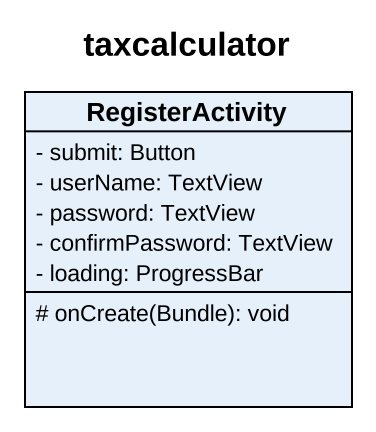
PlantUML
@startuml
title taxcalculator
hide circle
hide empty members
skinparam classAttributeIconSize 0
class RegisterActivity {
  - submit: Button
  - userName: TextView
  - password: TextView
  - confirmPassword: TextView
  - loading: ProgressBar
  # onCreate(Bundle): void
}
@enduml
